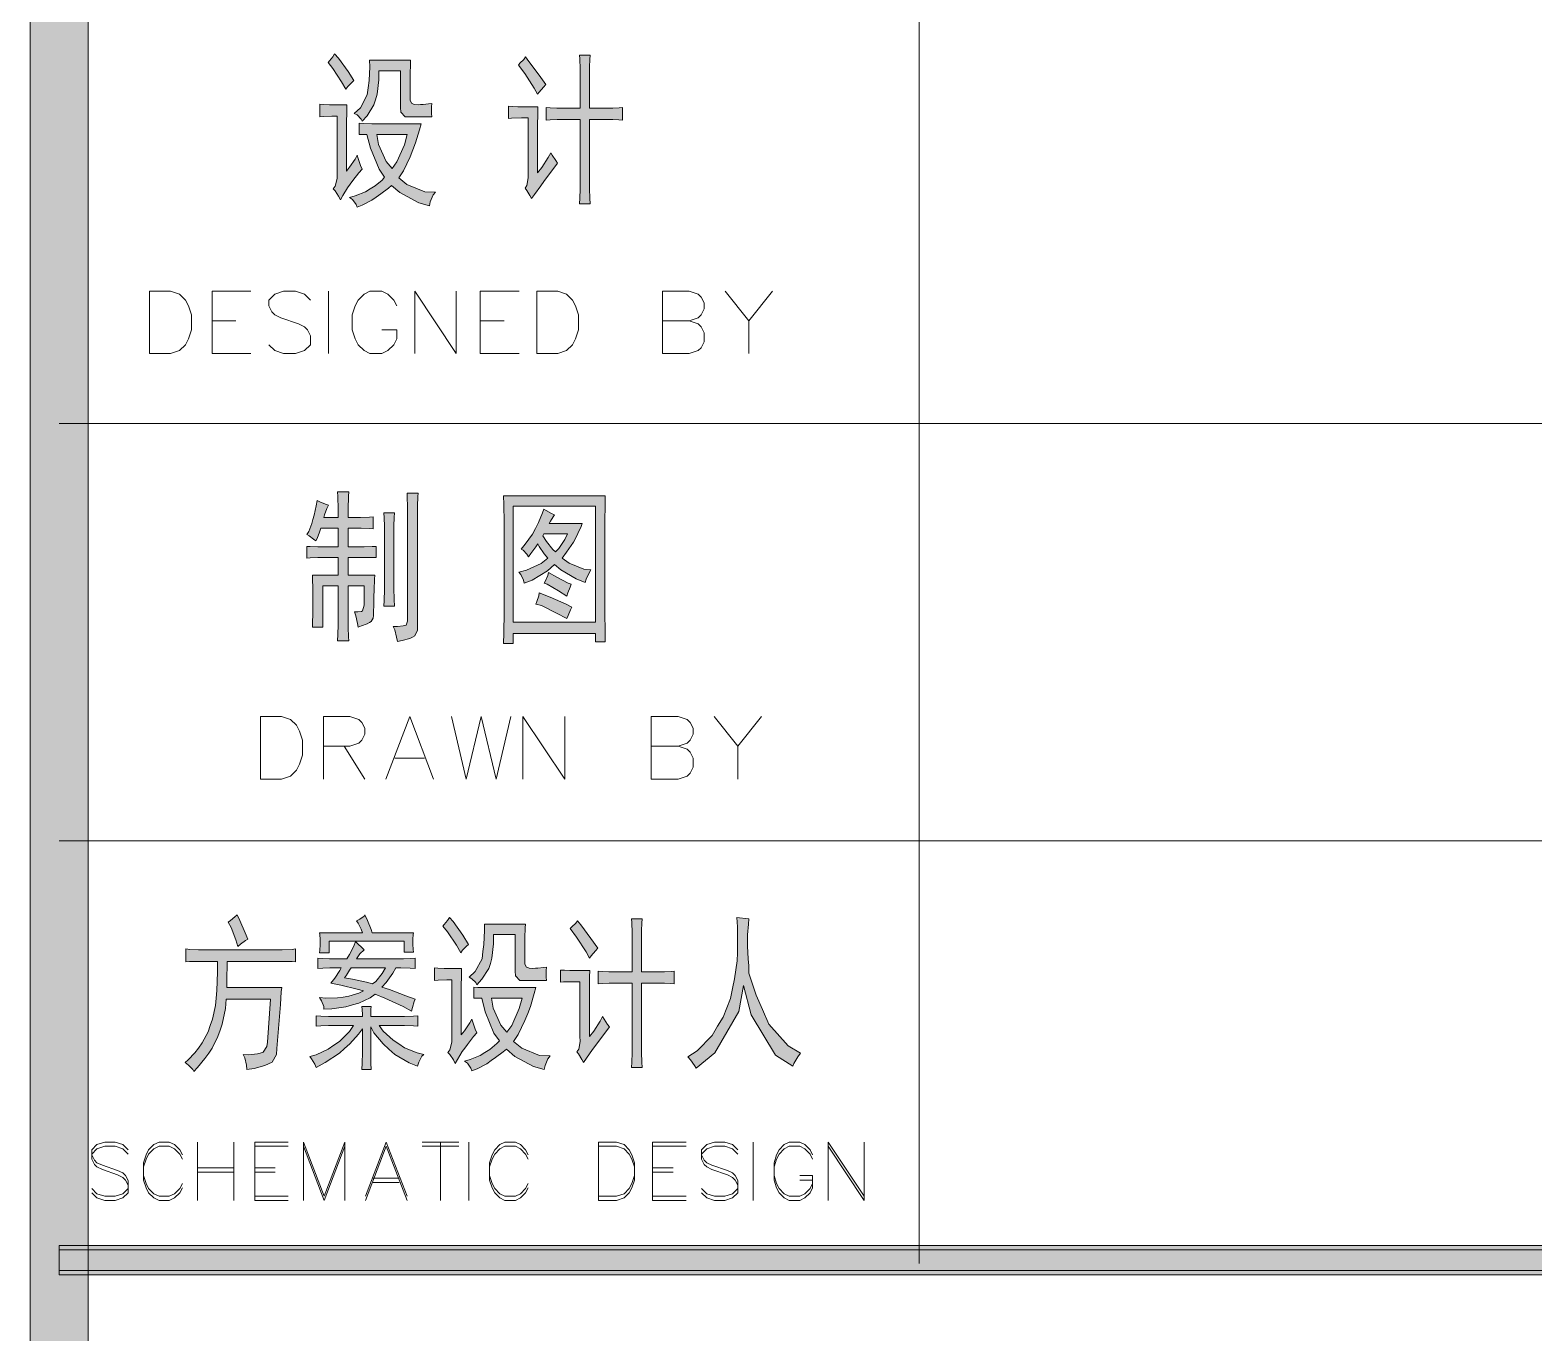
# Model space of a CAD drawing. Header units: millimetres. Extents: x -4415 to 173792, y -78716 to 47289.
# Drawn here: x 160225 to 165630, y -54959 to -50278 of the extents above; entities that cross this region are included whole.
import ezdxf

# ---------------------------------------------------------------- set-up
doc = ezdxf.new("R2010")
doc.units = ezdxf.units.MM

msp = doc.modelspace()

# ---------------------------------------------------------------- hatches: boundary and pattern name
h = msp.add_hatch(color=0)
h.dxf.hatch_style = 2
h.paths.add_polyline_path([(160434.1, -75715.9), (160224.8, -75715.9), (160224.8, 44288.1), (160434.1, 44288.1)])
h = msp.add_hatch(color=0)
h.dxf.hatch_style = 2
h.paths.add_polyline_path([(161318.7, -50363.2), (161333.7, -50379.3), (161368.1, -50427.6), (161388.5, -50459.8), (161381, -50466.2), (161367, -50481.3), (161359.5, -50490.9), (161344.5, -50464.1), (161313.3, -50415.8), (161296.2, -50394.3), (161301.5, -50388.9), (161313.3, -50373.9)])
h = msp.add_hatch(color=0)
h.dxf.hatch_style = 2
h.paths.add_polyline_path([(162005.7, -50375), (162017.5, -50391.1), (162054, -50440.5), (162078.7, -50473.7), (162070.1, -50483.4), (162055.1, -50501.7), (162048.7, -50509.2), (162036.9, -50486.6), (162002.5, -50434), (161980, -50404), (161985.3, -50397.5), (161999.3, -50383.6)])
h = msp.add_hatch(color=0)
h.dxf.hatch_style = 2
h.paths.add_polyline_path([(162202.2, -50558.5), (162202.2, -50441.5), (162202.2, -50417.9), (162201.1, -50381.4), (162200, -50368.5), (162237.6, -50368.5), (162236.5, -50383.6), (162235.5, -50410.4), (162235.5, -50422.2), (162235.5, -50558.5), (162308.5, -50558.5), (162319.2, -50558.5), (162341.7, -50557.5), (162353.6, -50556.4), (162353.6, -50601.5), (162340.7, -50600.4), (162319.2, -50599.3), (162309.5, -50599.3), (162235.5, -50599.3), (162235.5, -50834.4), (162235.5, -50848.4), (162236.5, -50882.7), (162237.6, -50903.1), (162200, -50903.1), (162201.1, -50882.7), (162202.2, -50849.5), (162202.2, -50836.6), (162202.2, -50599.3), (162133.5, -50599.3), (162119.5, -50599.3), (162093.8, -50600.4), (162079.8, -50601.5), (162079.8, -50556.4), (162093.8, -50557.5), (162118.5, -50558.5), (162130.3, -50558.5)])
h = msp.add_hatch(color=0)
h.dxf.hatch_style = 2
h.paths.add_polyline_path([(161587.1, -50589.7), (161573.1, -50589.7), (161557, -50573.6), (161555.9, -50556.4), (161555.9, -50424.4), (161478.7, -50424.4), (161478.7, -50457.6), (161472.2, -50509.2), (161466.8, -50528.5), (161460.4, -50546.7), (161436.8, -50586.5), (161418.5, -50605.8), (161414.2, -50598.3), (161400.3, -50583.2), (161389.6, -50577.9), (161412.1, -50557.5), (161436.8, -50511.3), (161440, -50485.5), (161443.2, -50459.8), (161445.4, -50410.4), (161444.3, -50386.8), (161592.4, -50386.8), (161592.4, -50400.7), (161591.4, -50436.2), (161591.4, -50457.6), (161591.4, -50521), (161591.4, -50530.6), (161595.7, -50541.4), (161601, -50543.5), (161605.3, -50545.7), (161619.3, -50546.7), (161627.9, -50545.7), (161637.5, -50545.7), (161656.9, -50543.5), (161668.7, -50542.4), (161667.6, -50554.3), (161667.6, -50577.9), (161668.7, -50589.7)])
h = msp.add_hatch(color=0)
h.dxf.hatch_style = 2
h.paths.add_polyline_path([(161363.8, -50546.7), (161362.7, -50568.2), (161361.6, -50615.4), (161361.6, -50641.2), (161361.6, -50785.1), (161373.4, -50771.1), (161392.8, -50742.1), (161400.3, -50728.2), (161403.5, -50740), (161412.1, -50764.7), (161418.5, -50777.5), (161406.7, -50791.5), (161385.3, -50819.4), (161375.6, -50832.3), (161365.9, -50845.2), (161348.8, -50873.1), (161340.2, -50888.1), (161333.7, -50875.2), (161320.8, -50855.9), (161314.4, -50848.4), (161320.8, -50838.7), (161328.4, -50811.9), (161328.4, -50794.7), (161328.4, -50587.5), (161309, -50587.5), (161279, -50588.6), (161266.1, -50589.7), (161266.1, -50544.6), (161277.9, -50545.7), (161301.5, -50546.7), (161314.4, -50546.7)])
h = msp.add_hatch(color=0)
h.dxf.hatch_style = 2
h.paths.add_polyline_path([(162049.8, -50554.3), (162049.8, -50576.8), (162048.7, -50624), (162048.7, -50648.7), (162048.7, -50791.5), (162063.7, -50772.2), (162087.3, -50735.7), (162095.9, -50719.6), (162101.3, -50728.2), (162114.2, -50747.5), (162120.6, -50757.1), (162071.2, -50822.6), (162060.5, -50837.7), (162037.9, -50868.8), (162027.2, -50883.8), (162020.8, -50873.1), (162010, -50854.8), (162004.7, -50846.2), (162010, -50836.6), (162015.4, -50808.7), (162015.4, -50789.3), (162015.4, -50594), (161990.7, -50594), (161955.3, -50595), (161944.6, -50596.1), (161944.6, -50552.1), (161958.5, -50553.2), (161977.8, -50554.3), (161983.2, -50554.3)])
h = msp.add_hatch(color=0)
h.paths.add_polyline_path([(161407.8, -50613.3), (161421.8, -50614.4), (161452.9, -50615.4), (161471.1, -50615.4), (161630, -50615.4), (161624.6, -50636.9), (161609.6, -50683.1), (161601, -50708.8), (161591.4, -50733.5), (161566.7, -50784), (161550.6, -50808.7), (161578.5, -50833.4), (161644, -50859.1), (161681.5, -50860.2), (161674, -50870.9), (161663.3, -50895.6), (161660.1, -50909.6), (161622.5, -50898.8), (161553.8, -50862.3), (161523.7, -50836.6), (161513, -50846.2), (161485.1, -50866.6), (161469, -50878.4), (161452.9, -50889.2), (161418.5, -50907.4), (161400.3, -50914.9), (161397.1, -50905.3), (161383.1, -50887), (161373.4, -50879.5), (161393.8, -50874.2), (161430.3, -50859.1), (161447.5, -50848.4), (161464.7, -50837.7), (161490.5, -50817.3), (161499, -50806.5), (161479.7, -50778.6), (161448.6, -50702.4), (161435.7, -50653), (161407.8, -50653)])
h.paths.add_polyline_path([(161525.9, -50775.4), (161543.1, -50751.8), (161571, -50690.6), (161580.6, -50653), (161471.1, -50653), (161477.6, -50689.5), (161504.4, -50750.7)])
h = msp.add_hatch(color=0)
h.dxf.hatch_style = 2
h.paths.add_polyline_path([(161297.2, -51985.2), (161291.9, -51997), (161283.3, -52019.6), (161280.1, -52029.2), (161331.6, -52029.2), (161331.6, -52000.3), (161330.5, -51954.1), (161329.4, -51938), (161370.2, -51938), (161369.2, -51953), (161368.1, -51999.2), (161368.1, -52029.2), (161394.9, -52029.2), (161412.1, -52029.2), (161444.3, -52028.2), (161458.3, -52027.1), (161458.3, -52070), (161445.4, -52069), (161415.3, -52067.9), (161396, -52067.9), (161368.1, -52067.9), (161368.1, -52135.5), (161412.1, -52135.5), (161426.1, -52135.5), (161454, -52134.4), (161469, -52133.4), (161469, -52173.1), (161368.1, -52173.1), (161368.1, -52236.4), (161463.6, -52236.4), (161462.6, -52251.5), (161461.5, -52290.1), (161460.4, -52314.8), (161460.4, -52339.5), (161459.3, -52372.8), (161459.3, -52381.3), (161458.3, -52391), (161450.7, -52403.9), (161444.3, -52407.1), (161436.8, -52411.4), (161416.4, -52418.9), (161403.5, -52423.2), (161401.4, -52410.3), (161396, -52382.4), (161390.6, -52368.5), (161402.4, -52368.5), (161416.4, -52367.4), (161419.6, -52365.2), (161425, -52344.8), (161425, -52328.7), (161425, -52275.1), (161368.1, -52275.1), (161368.1, -52403.9), (161368.1, -52424.3), (161369.2, -52458.6), (161370.2, -52472.6), (161329.4, -52472.6), (161330.5, -52450), (161331.6, -52415.7), (161331.6, -52403.9), (161331.6, -52275.1), (161276.8, -52275.1), (161276.8, -52423.2), (161239.3, -52423.2), (161240.3, -52408.2), (161241.4, -52376), (161241.4, -52359.9), (161241.4, -52307.3), (161241.4, -52284.7), (161240.3, -52250.4), (161239.3, -52236.4), (161331.6, -52236.4), (161331.6, -52173.1), (161274.7, -52173.1), (161258.6, -52173.1), (161231.7, -52174.2), (161219.9, -52175.2), (161219.9, -52133.4), (161231.7, -52134.4), (161258.6, -52135.5), (161274.7, -52135.5), (161331.6, -52135.5), (161331.6, -52067.9), (161269.3, -52067.9), (161265, -52081.8), (161256.4, -52105.5), (161252.1, -52114), (161243.6, -52107.6), (161227.5, -52095.8), (161219.9, -52090.4), (161226.4, -52079.7), (161237.1, -52051.8), (161241.4, -52036.8), (161245.7, -52021.7), (161253.2, -51987.4), (161256.4, -51968), (161266.1, -51973.4), (161286.5, -51982)])
h = msp.add_hatch(color=0)
h.dxf.hatch_style = 2
h.paths.add_polyline_path([(161619.3, -51942.3), (161618.2, -51954.1), (161617.1, -51988.4), (161617.1, -52011), (161617.1, -52417.8), (161617.1, -52435), (161607.5, -52455.4), (161598.9, -52459.7), (161589.2, -52464), (161562.4, -52471.5), (161545.2, -52474.7), (161542, -52459.7), (161535.5, -52432.9), (161530.2, -52421.1), (161545.2, -52421.1), (161565.6, -52418.9), (161571, -52417.8), (161576.3, -52416.8), (161581.7, -52401.7), (161581.7, -52387.8), (161581.7, -52011), (161581.7, -51990.6), (161580.6, -51956.2), (161580.6, -51942.3)])
h = msp.add_hatch(color=0)
h.paths.add_polyline_path([(162291.3, -51951.9), (162291.3, -51982), (162290.2, -52046.4), (162290.2, -52081.8), (162290.2, -52333), (162290.2, -52369.5), (162291.3, -52441.5), (162291.3, -52476.9), (162256.9, -52476.9), (162256.9, -52446.8), (161961.7, -52446.8), (161961.7, -52482.3), (161926.3, -52482.3), (161927.4, -52445.8), (161928.4, -52369.5), (161928.4, -52330.9), (161928.4, -52081.8), (161928.4, -52047.5), (161927.4, -51983.1), (161926.3, -51951.9)])
h.paths.add_polyline_path([(162256.9, -52406), (162256.9, -51989.5), (161961.7, -51989.5), (161961.7, -52406)])
h = msp.add_hatch(color=0)
h.dxf.hatch_style = 2
h.paths.add_polyline_path([(161534.5, -52013.1), (161533.4, -52029.2), (161532.3, -52059.3), (161532.3, -52072.2), (161532.3, -52267.6), (161532.3, -52283.7), (161533.4, -52324.4), (161534.5, -52348.1), (161495.8, -52348.1), (161496.9, -52327.7), (161499, -52287.9), (161499, -52267.6), (161499, -52072.2), (161499, -52060.4), (161496.9, -52031.4), (161495.8, -52013.1)])
h = msp.add_hatch(color=0)
h.paths.add_polyline_path([(162109.9, -52020.6), (162104.5, -52027.1), (162094.8, -52043.2), (162090.5, -52050.7), (162208.6, -52050.7), (162205.4, -52061.4), (162193.6, -52087.2), (162186.1, -52102.2), (162177.5, -52118.3), (162152.8, -52154.8), (162136.7, -52175.2), (162162.5, -52193.5), (162215.1, -52215), (162240.8, -52218.2), (162234.4, -52228.9), (162223.7, -52251.5), (162219.4, -52263.3), (162187.2, -52250.4), (162132.4, -52218.2), (162109.9, -52198.8), (162084.1, -52221.4), (162029.4, -52254.7), (162000.4, -52265.4), (161998.2, -52254.7), (161988.6, -52234.3), (161981, -52225.7), (162009, -52219.2), (162061.6, -52194.6), (162085.2, -52175.2), (162072.3, -52160.2), (162055.1, -52134.4), (162049.8, -52123.7), (162042.2, -52135.5), (162025.1, -52159.1), (162016.5, -52170.9), (162010, -52161.3), (161997.2, -52147.3), (161989.6, -52143), (162004.7, -52125.9), (162030.4, -52089.4), (162041.2, -52069), (162051.9, -52047.5), (162066.9, -52013.1), (162071.2, -51999.2), (162079.8, -52004.5), (162099.1, -52015.3)])
h.paths.add_polyline_path([(162068, -52095.8), (162080.9, -52116.2), (162103.4, -52144.1), (162113.1, -52152.7), (162124.9, -52140.9), (162146.4, -52108.7), (162156, -52088.3), (162071.2, -52088.3)])
h = msp.add_hatch(color=0)
h.dxf.hatch_style = 2
h.paths.add_polyline_path([(162088.4, -52227.8), (162118.5, -52243.9), (162159.2, -52265.4), (162170, -52269.7), (162165.7, -52279.4), (162157.1, -52300.8), (162153.9, -52312.6), (162123.8, -52293.3), (162083, -52269.7), (162072.3, -52265.4), (162077.7, -52256.8), (162085.2, -52238.6)])
h = msp.add_hatch(color=0)
h.dxf.hatch_style = 2
h.paths.add_polyline_path([(162055.1, -52300.8), (162093.8, -52315.9), (162151.7, -52341.6), (162172.1, -52352.4), (162166.8, -52362), (162158.2, -52381.3), (162153.9, -52392.1), (162117.4, -52372.8), (162062.6, -52345.9), (162042.2, -52340.6), (162046.5, -52330.9), (162053, -52311.6)])
h = msp.add_hatch(color=0)
h.dxf.hatch_style = 2
h.paths.add_polyline_path([(160972, -53570.8), (160964.4, -53547.2), (160947.3, -53503.1), (160936.5, -53483.8), (160945.1, -53477.4), (160961.2, -53464.5), (160968.7, -53457), (160978.4, -53477.4), (160997.7, -53521.4), (161007.4, -53545), (160998.8, -53549.3), (160981.6, -53562.2)])
h = msp.add_hatch(color=0)
h.dxf.hatch_style = 2
h.paths.add_polyline_path([(161428.2, -53457), (161437.9, -53477.4), (161450.7, -53509.6), (161454, -53521.4), (161603.2, -53521.4), (161602.1, -53527.8), (161601, -53545), (161601, -53553.6), (161601, -53562.2), (161602.1, -53581.5), (161603.2, -53591.2), (161568.8, -53591.2), (161568.8, -53551.5), (161299.4, -53551.5), (161299.4, -53594.4), (161265, -53594.4), (161266.1, -53584.7), (161267.2, -53565.4), (161267.2, -53556.8), (161267.2, -53546.1), (161266.1, -53527.8), (161265, -53521.4), (161419.6, -53521.4), (161414.2, -53508.5), (161403.5, -53487), (161398.1, -53478.5), (161409.9, -53473.1), (161425, -53462.4)])
h = msp.add_hatch(color=0)
h.dxf.hatch_style = 2
h.paths.add_polyline_path([(161732, -53466.6), (161746, -53481.7), (161780.3, -53530), (161800.7, -53563.3), (161793.2, -53569.7), (161779.2, -53584.7), (161772.8, -53594.4), (161757.8, -53566.5), (161725.6, -53518.2), (161708.4, -53497.8), (161713.7, -53492.4), (161725.6, -53477.4)])
h = msp.add_hatch(color=0)
h.dxf.hatch_style = 2
h.paths.add_polyline_path([(162000.4, -53693.2), (161985.3, -53693.2), (161969.2, -53676), (161968.2, -53659.9), (161968.2, -53527.8), (161890.9, -53527.8), (161890.9, -53561.1), (161884.4, -53612.6), (161879.1, -53632), (161873.7, -53650.2), (161849, -53688.9), (161830.8, -53709.3), (161827.5, -53700.7), (161812.5, -53686.7), (161802.8, -53681.3), (161824.3, -53661), (161850.1, -53614.8), (161852.2, -53589), (161855.5, -53563.3), (161857.6, -53513.9), (161857.6, -53490.3), (162005.7, -53490.3), (162004.7, -53504.2), (162003.6, -53539.6), (162003.6, -53561.1), (162003.6, -53624.5), (162003.6, -53634.1), (162009, -53644.8), (162013.3, -53647), (162018.6, -53649.1), (162031.5, -53650.2), (162041.2, -53649.1), (162049.8, -53649.1), (162070.1, -53647), (162080.9, -53645.9), (162079.8, -53657.7), (162079.8, -53681.3), (162080.9, -53693.2)])
h = msp.add_hatch(color=0)
h.dxf.hatch_style = 2
h.paths.add_polyline_path([(162192.5, -53478.5), (162204.3, -53493.5), (162240.8, -53542.9), (162265.5, -53577.2), (162256.9, -53586.9), (162241.9, -53604.1), (162235.5, -53612.6), (162223.7, -53590.1), (162189.3, -53537.5), (162165.7, -53506.4), (162172.1, -53501), (162186.1, -53487)])
h = msp.add_hatch(color=0)
h.dxf.hatch_style = 2
h.paths.add_polyline_path([(162389, -53662), (162389, -53545), (162389, -53521.4), (162387.9, -53484.9), (162386.8, -53472), (162424.4, -53472), (162423.3, -53487), (162422.3, -53513.9), (162422.3, -53525.7), (162422.3, -53662), (162494.2, -53662), (162504.9, -53662), (162528.5, -53661), (162540.3, -53659.9), (162540.3, -53705), (162527.5, -53703.9), (162504.9, -53702.8), (162496.3, -53702.8), (162422.3, -53702.8), (162422.3, -53937.9), (162422.3, -53951.9), (162423.3, -53986.2), (162424.4, -54005.5), (162386.8, -54005.5), (162387.9, -53986.2), (162389, -53952.9), (162389, -53940.1), (162389, -53702.8), (162320.3, -53702.8), (162306.3, -53702.8), (162280.6, -53703.9), (162266.6, -53705), (162266.6, -53659.9), (162280.6, -53661), (162305.2, -53662), (162316, -53662)])
h = msp.add_hatch(color=0)
h.dxf.hatch_style = 2
h.paths.add_polyline_path([(162588.6, -53968), (162623, -53946.5), (162676.7, -53890.7), (162696, -53857.4), (162715.3, -53825.2), (162742.2, -53757.6), (162749.7, -53722.1), (162757.2, -53687.8), (162765.8, -53622.3), (162766.8, -53593.3), (162767.9, -53563.3), (162766.8, -53499.9), (162764.7, -53466.6), (162774.4, -53467.7), (162796.9, -53469.9), (162808.7, -53472), (162806.6, -53490.3), (162803.3, -53528.9), (162803.3, -53549.3), (162803.3, -53569.7), (162805.5, -53614.8), (162807.6, -53640.6), (162808.7, -53667.4), (162834.5, -53745.8), (162857, -53797.3), (162880.6, -53849.9), (162949.3, -53928.3), (162994.4, -53954), (162983.7, -53968), (162969.7, -53991.6), (162966.5, -54001.3), (162904.3, -53961.5), (162816.2, -53816.6), (162789.4, -53711.4), (162772.2, -53804.8), (162686.3, -53952.9), (162618.7, -54008.8), (162613.3, -53999.1), (162598.3, -53978.7)])
h = msp.add_hatch(color=0)
h.paths.add_polyline_path([(161425, -53582.6), (161409.9, -53597.6), (161398.1, -53614.8), (161554.9, -53614.8), (161566.7, -53614.8), (161593.5, -53613.7), (161608.5, -53612.6), (161608.5, -53650.2), (161591.4, -53649.1), (161557, -53648.1), (161538.8, -53648.1), (161529.1, -53667.4), (161504.4, -53700.7), (161489.4, -53716.8), (161516.2, -53725.4), (161575.3, -53747.9), (161608.5, -53760.8), (161605.3, -53768.3), (161598.9, -53789.8), (161595.7, -53803.7), (161565.6, -53786.6), (161500.1, -53756.5), (161464.7, -53742.5), (161447.5, -53755.4), (161406.7, -53774.7), (161383.1, -53781.2), (161359.5, -53787.6), (161309, -53795.1), (161281.1, -53796.2), (161280.1, -53786.6), (161272.5, -53766.2), (161265, -53754.3), (161287.6, -53756.5), (161329.4, -53755.4), (161349.8, -53753.3), (161370.2, -53750.1), (161406.7, -53739.3), (161422.8, -53730.7), (161400.3, -53724.3), (161342.3, -53710.3), (161305.8, -53702.8), (161319.8, -53684.6), (161338, -53657.7), (161343.4, -53648.1), (161310.1, -53648.1), (161302.6, -53648.1), (161276.8, -53649.1), (161258.6, -53650.2), (161258.6, -53612.6), (161274.7, -53613.7), (161300.5, -53614.8), (161310.1, -53614.8), (161362.7, -53614.8), (161372.4, -53599.8), (161388.5, -53569.7), (161394.9, -53553.6)])
h.paths.add_polyline_path([(161355.2, -53683.5), (161383.1, -53688.9), (161433.6, -53699.6), (161456.1, -53705), (161467.9, -53696.4), (161490.5, -53668.5), (161502.3, -53648.1), (161378.8, -53648.1), (161373.4, -53656.7), (161361.6, -53673.8)])
h = msp.add_hatch(color=0)
h.dxf.hatch_style = 2
h.paths.add_polyline_path([(160785.2, -53579.4), (160799.1, -53581.5), (160830.3, -53582.6), (160847.4, -53582.6), (161110.4, -53582.6), (161130.8, -53582.6), (161166.3, -53581.5), (161179.1, -53579.4), (161179.1, -53626.6), (161167.3, -53625.5), (161136.2, -53624.5), (161115.8, -53624.5), (160933.3, -53624.5), (160933.3, -53637.3), (160932.2, -53684.6), (160932.2, -53718.9), (161129.8, -53718.9), (161127.6, -53733.9), (161124.4, -53779), (161122.3, -53808), (161111.5, -53937.9), (161110.4, -53959.4), (161095.4, -53986.2), (161081.5, -53992.7), (161068.6, -53999.1), (161029.9, -54009.8), (161004.2, -54013.1), (161003.1, -53998), (160996.7, -53971.2), (160990.2, -53959.4), (161010.6, -53960.5), (161041.7, -53957.2), (161051.4, -53954), (161062.1, -53950.8), (161076.1, -53930.4), (161078.2, -53914.3), (161089, -53760.8), (160930.1, -53760.8), (160926.9, -53794.1), (160915.1, -53849.9), (160907.6, -53871.4), (160900, -53893.9), (160879.6, -53935.8), (160866.8, -53954), (160852.8, -53973.3), (160827, -54005.5), (160813.1, -54020.6), (160809.9, -54013.1), (160793.8, -53997), (160782, -53987.3), (160792.7, -53978.7), (160817.4, -53952.9), (160830.3, -53935.8), (160843.1, -53917.5), (160864.6, -53877.8), (160872.1, -53855.3), (160880.7, -53832.7), (160891.5, -53783.3), (160893.6, -53756.5), (160895.7, -53729.7), (160897.9, -53663.1), (160897.9, -53624.5), (160848.5, -53624.5), (160829.2, -53624.5), (160798.1, -53625.5), (160785.2, -53626.6)])
h = msp.add_hatch(color=0)
h.dxf.hatch_style = 2
h.paths.add_polyline_path([(161776, -53650.2), (161774.9, -53671.7), (161773.9, -53718.9), (161773.9, -53744.7), (161773.9, -53888.5), (161785.7, -53874.6), (161805, -53845.6), (161812.5, -53831.6), (161815.7, -53843.4), (161824.3, -53868.1), (161830.8, -53881), (161819, -53895), (161797.5, -53922.9), (161787.8, -53935.8), (161778.2, -53948.6), (161761, -53976.6), (161752.4, -53991.6), (161747, -53978.7), (161733.1, -53959.4), (161726.6, -53951.9), (161733.1, -53942.2), (161740.6, -53915.4), (161740.6, -53898.2), (161740.6, -53691), (161722.3, -53691), (161691.2, -53692.1), (161678.3, -53693.2), (161678.3, -53648.1), (161690.1, -53649.1), (161713.7, -53650.2), (161726.6, -53650.2)])
h = msp.add_hatch(color=0)
h.dxf.hatch_style = 2
h.paths.add_polyline_path([(162236.5, -53657.7), (162235.5, -53680.3), (162235.5, -53727.5), (162235.5, -53752.2), (162235.5, -53895), (162250.5, -53875.7), (162274.1, -53839.2), (162282.7, -53822), (162288.1, -53831.6), (162299.9, -53851), (162307.4, -53859.5), (162258, -53926.1), (162246.2, -53941.1), (162224.7, -53972.3), (162214, -53987.3), (162207.6, -53976.6), (162195.7, -53957.2), (162190.4, -53949.7), (162196.8, -53940.1), (162202.2, -53912.2), (162201.1, -53892.8), (162201.1, -53697.5), (162177.5, -53697.5), (162142.1, -53698.5), (162131.3, -53699.6), (162131.3, -53655.6), (162145.3, -53656.7), (162164.6, -53657.7), (162170, -53657.7)])
h = msp.add_hatch(color=0)
h.paths.add_polyline_path([(161820, -53716.8), (161834, -53717.8), (161866.2, -53718.9), (161883.4, -53718.9), (162042.2, -53718.9), (162036.9, -53740.4), (162022.9, -53786.6), (162013.3, -53812.3), (162003.6, -53837), (161978.9, -53887.5), (161962.8, -53912.2), (161991.8, -53936.8), (162056.2, -53962.6), (162093.8, -53963.7), (162086.3, -53974.4), (162076.6, -53999.1), (162072.3, -54013.1), (162034.7, -54002.3), (161967.1, -53965.8), (161937, -53940.1), (161925.2, -53949.7), (161897.3, -53970.1), (161882.3, -53980.9), (161866.2, -53992.7), (161831.8, -54010.9), (161812.5, -54017.4), (161809.3, -54008.8), (161796.4, -53990.5), (161786.7, -53983), (161806.1, -53977.6), (161842.6, -53962.6), (161859.7, -53951.9), (161876.9, -53941.1), (161902.7, -53919.7), (161912.3, -53910), (161891.9, -53882.1), (161860.8, -53805.9), (161847.9, -53756.5), (161820, -53756.5)])
h.paths.add_polyline_path([(161938.1, -53878.9), (161956.4, -53855.3), (161983.2, -53794.1), (161992.9, -53756.5), (161883.4, -53756.5), (161889.8, -53793), (161916.6, -53854.2)])
h = msp.add_hatch(color=0)
h.dxf.hatch_style = 2
h.paths.add_polyline_path([(161419.6, -53822), (161419.6, -53815.5), (161418.5, -53797.3), (161417.5, -53786.6), (161450.7, -53786.6), (161449.7, -53796.2), (161449.7, -53814.5), (161449.7, -53822), (161554.9, -53822), (161571, -53822), (161603.2, -53820.9), (161618.2, -53819.8), (161618.2, -53857.4), (161603.2, -53856.3), (161571, -53855.3), (161554.9, -53855.3), (161479.7, -53855.3), (161493.7, -53875.7), (161530.2, -53907.9), (161550.6, -53920.7), (161571, -53934.7), (161616.1, -53952.9), (161639.7, -53959.4), (161633.2, -53964.8), (161622.5, -53986.2), (161617.1, -54001.3), (161587.1, -53989.4), (161535.5, -53959.4), (161514.1, -53940.1), (161493.7, -53920.7), (161460.4, -53881), (161449.7, -53859.5), (161449.7, -53940.1), (161449.7, -53954), (161449.7, -53990.5), (161450.7, -54013.1), (161417.5, -54013.1), (161418.5, -53990.5), (161419.6, -53951.9), (161419.6, -53935.8), (161419.6, -53867.1), (161405.7, -53886.4), (161374.5, -53920.7), (161355.2, -53937.9), (161337, -53954), (161285.4, -53988.4), (161253.2, -54005.5), (161247.9, -53993.7), (161236, -53974.4), (161230.7, -53965.8), (161253.2, -53960.5), (161296.2, -53940.1), (161316.6, -53926.1), (161337, -53912.2), (161372.4, -53876.7), (161387.4, -53855.3), (161308, -53855.3), (161297.2, -53855.3), (161270.4, -53856.3), (161253.2, -53857.4), (161253.2, -53819.8), (161270.4, -53820.9), (161297.2, -53822), (161308, -53822)])
h = msp.add_hatch(color=0)
h.dxf.hatch_style = 2
h.paths.add_polyline_path([(160328.9, -54735.5), (160328.9, -54645.3), (170791.2, -54645.3), (170791.2, -54735.5)])
h = msp.add_hatch(color=0)
h.dxf.hatch_style = 2
h.paths.add_polyline_path([(160328.9, -54750.6), (160328.9, -54661.5), (170791.2, -54661.5), (170791.2, -54750.6)])

# ---------------------------------------------------------------- linework, layer by layer
at = {"color": 0, "lineweight": 0}
for points in [[(160434.1, -75715.9), (160224.8, -75715.9), (160224.8, 44288.1), (160434.1, 44288.1)], [(161318.7, -50363.2), (161333.7, -50379.3), (161368.1, -50427.6), (161388.5, -50459.8), (161381, -50466.2), (161367, -50481.3), (161359.5, -50490.9), (161344.5, -50464.1), (161313.3, -50415.8), (161296.2, -50394.3), (161301.5, -50388.9), (161313.3, -50373.9)], [(162005.7, -50375), (162017.5, -50391.1), (162054, -50440.5), (162078.7, -50473.7), (162070.1, -50483.4), (162055.1, -50501.7), (162048.7, -50509.2), (162036.9, -50486.6), (162002.5, -50434), (161980, -50404), (161985.3, -50397.5), (161999.3, -50383.6)], [(162202.2, -50558.5), (162202.2, -50441.5), (162202.2, -50417.9), (162201.1, -50381.4), (162200, -50368.5), (162237.6, -50368.5), (162236.5, -50383.6), (162235.5, -50410.4), (162235.5, -50422.2), (162235.5, -50558.5), (162308.5, -50558.5), (162319.2, -50558.5), (162341.7, -50557.5), (162353.6, -50556.4), (162353.6, -50601.5), (162340.7, -50600.4), (162319.2, -50599.3), (162309.5, -50599.3), (162235.5, -50599.3), (162235.5, -50834.4), (162235.5, -50848.4), (162236.5, -50882.7), (162237.6, -50903.1), (162200, -50903.1), (162201.1, -50882.7), (162202.2, -50849.5), (162202.2, -50836.6), (162202.2, -50599.3), (162133.5, -50599.3), (162119.5, -50599.3), (162093.8, -50600.4), (162079.8, -50601.5), (162079.8, -50556.4), (162093.8, -50557.5), (162118.5, -50558.5), (162130.3, -50558.5)], [(161587.1, -50589.7), (161573.1, -50589.7), (161557, -50573.6), (161555.9, -50556.4), (161555.9, -50424.4), (161478.7, -50424.4), (161478.7, -50457.6), (161472.2, -50509.2), (161466.8, -50528.5), (161460.4, -50546.7), (161436.8, -50586.5), (161418.5, -50605.8), (161414.2, -50598.3), (161400.3, -50583.2), (161389.6, -50577.9), (161412.1, -50557.5), (161436.8, -50511.3), (161440, -50485.5), (161443.2, -50459.8), (161445.4, -50410.4), (161444.3, -50386.8), (161592.4, -50386.8), (161592.4, -50400.7), (161591.4, -50436.2), (161591.4, -50457.6), (161591.4, -50521), (161591.4, -50530.6), (161595.7, -50541.4), (161601, -50543.5), (161605.3, -50545.7), (161619.3, -50546.7), (161627.9, -50545.7), (161637.5, -50545.7), (161656.9, -50543.5), (161668.7, -50542.4), (161667.6, -50554.3), (161667.6, -50577.9), (161668.7, -50589.7)], [(161363.8, -50546.7), (161362.7, -50568.2), (161361.6, -50615.4), (161361.6, -50641.2), (161361.6, -50785.1), (161373.4, -50771.1), (161392.8, -50742.1), (161400.3, -50728.2), (161403.5, -50740), (161412.1, -50764.7), (161418.5, -50777.5), (161406.7, -50791.5), (161385.3, -50819.4), (161375.6, -50832.3), (161365.9, -50845.2), (161348.8, -50873.1), (161340.2, -50888.1), (161333.7, -50875.2), (161320.8, -50855.9), (161314.4, -50848.4), (161320.8, -50838.7), (161328.4, -50811.9), (161328.4, -50794.7), (161328.4, -50587.5), (161309, -50587.5), (161279, -50588.6), (161266.1, -50589.7), (161266.1, -50544.6), (161277.9, -50545.7), (161301.5, -50546.7), (161314.4, -50546.7)], [(162049.8, -50554.3), (162049.8, -50576.8), (162048.7, -50624), (162048.7, -50648.7), (162048.7, -50791.5), (162063.7, -50772.2), (162087.3, -50735.7), (162095.9, -50719.6), (162101.3, -50728.2), (162114.2, -50747.5), (162120.6, -50757.1), (162071.2, -50822.6), (162060.5, -50837.7), (162037.9, -50868.8), (162027.2, -50883.8), (162020.8, -50873.1), (162010, -50854.8), (162004.7, -50846.2), (162010, -50836.6), (162015.4, -50808.7), (162015.4, -50789.3), (162015.4, -50594), (161990.7, -50594), (161955.3, -50595), (161944.6, -50596.1), (161944.6, -50552.1), (161958.5, -50553.2), (161977.8, -50554.3), (161983.2, -50554.3)], [(161407.8, -50613.3), (161421.8, -50614.4), (161452.9, -50615.4), (161471.1, -50615.4), (161630, -50615.4), (161624.6, -50636.9), (161609.6, -50683.1), (161601, -50708.8), (161591.4, -50733.5), (161566.7, -50784), (161550.6, -50808.7), (161578.5, -50833.4), (161644, -50859.1), (161681.5, -50860.2), (161674, -50870.9), (161663.3, -50895.6), (161660.1, -50909.6), (161622.5, -50898.8), (161553.8, -50862.3), (161523.7, -50836.6), (161513, -50846.2), (161485.1, -50866.6), (161469, -50878.4), (161452.9, -50889.2), (161418.5, -50907.4), (161400.3, -50914.9), (161397.1, -50905.3), (161383.1, -50887), (161373.4, -50879.5), (161393.8, -50874.2), (161430.3, -50859.1), (161447.5, -50848.4), (161464.7, -50837.7), (161490.5, -50817.3), (161499, -50806.5), (161479.7, -50778.6), (161448.6, -50702.4), (161435.7, -50653), (161407.8, -50653)], [(161525.9, -50775.4), (161543.1, -50751.8), (161571, -50690.6), (161580.6, -50653), (161471.1, -50653), (161477.6, -50689.5), (161504.4, -50750.7)], [(160654.2, -51441), (160654.2, -51216.6), (160729.4, -51216.6), (160761.6, -51227.3), (160783, -51248.8), (160793.8, -51269.2), (160804.5, -51301.4), (160804.5, -51355.1), (160793.8, -51387.3), (160783, -51408.8), (160761.6, -51430.2), (160729.4, -51441)], [(162046.5, -51441), (162046.5, -51216.6), (162121.7, -51216.6), (162152.8, -51227.3), (162174.3, -51248.8), (162185, -51269.2), (162195.7, -51301.4), (162195.7, -51355.1), (162185, -51387.3), (162174.3, -51408.8), (162152.8, -51430.2), (162121.7, -51441)], [(161297.2, -51985.2), (161291.9, -51997), (161283.3, -52019.6), (161280.1, -52029.2), (161331.6, -52029.2), (161331.6, -52000.3), (161330.5, -51954.1), (161329.4, -51938), (161370.2, -51938), (161369.2, -51953), (161368.1, -51999.2), (161368.1, -52029.2), (161394.9, -52029.2), (161412.1, -52029.2), (161444.3, -52028.2), (161458.3, -52027.1), (161458.3, -52070), (161445.4, -52069), (161415.3, -52067.9), (161396, -52067.9), (161368.1, -52067.9), (161368.1, -52135.5), (161412.1, -52135.5), (161426.1, -52135.5), (161454, -52134.4), (161469, -52133.4), (161469, -52173.1), (161368.1, -52173.1), (161368.1, -52236.4), (161463.6, -52236.4), (161462.6, -52251.5), (161461.5, -52290.1), (161460.4, -52314.8), (161460.4, -52339.5), (161459.3, -52372.8), (161459.3, -52381.3), (161458.3, -52391), (161450.7, -52403.9), (161444.3, -52407.1), (161436.8, -52411.4), (161416.4, -52418.9), (161403.5, -52423.2), (161401.4, -52410.3), (161396, -52382.4), (161390.6, -52368.5), (161402.4, -52368.5), (161416.4, -52367.4), (161419.6, -52365.2), (161425, -52344.8), (161425, -52328.7), (161425, -52275.1), (161368.1, -52275.1), (161368.1, -52403.9), (161368.1, -52424.3), (161369.2, -52458.6), (161370.2, -52472.6), (161329.4, -52472.6), (161330.5, -52450), (161331.6, -52415.7), (161331.6, -52403.9), (161331.6, -52275.1), (161276.8, -52275.1), (161276.8, -52423.2), (161239.3, -52423.2), (161240.3, -52408.2), (161241.4, -52376), (161241.4, -52359.9), (161241.4, -52307.3), (161241.4, -52284.7), (161240.3, -52250.4), (161239.3, -52236.4), (161331.6, -52236.4), (161331.6, -52173.1), (161274.7, -52173.1), (161258.6, -52173.1), (161231.7, -52174.2), (161219.9, -52175.2), (161219.9, -52133.4), (161231.7, -52134.4), (161258.6, -52135.5), (161274.7, -52135.5), (161331.6, -52135.5), (161331.6, -52067.9), (161269.3, -52067.9), (161265, -52081.8), (161256.4, -52105.5), (161252.1, -52114), (161243.6, -52107.6), (161227.5, -52095.8), (161219.9, -52090.4), (161226.4, -52079.7), (161237.1, -52051.8), (161241.4, -52036.8), (161245.7, -52021.7), (161253.2, -51987.4), (161256.4, -51968), (161266.1, -51973.4), (161286.5, -51982)], [(161619.3, -51942.3), (161618.2, -51954.1), (161617.1, -51988.4), (161617.1, -52011), (161617.1, -52417.8), (161617.1, -52435), (161607.5, -52455.4), (161598.9, -52459.7), (161589.2, -52464), (161562.4, -52471.5), (161545.2, -52474.7), (161542, -52459.7), (161535.5, -52432.9), (161530.2, -52421.1), (161545.2, -52421.1), (161565.6, -52418.9), (161571, -52417.8), (161576.3, -52416.8), (161581.7, -52401.7), (161581.7, -52387.8), (161581.7, -52011), (161581.7, -51990.6), (161580.6, -51956.2), (161580.6, -51942.3)], [(162291.3, -51951.9), (162291.3, -51982), (162290.2, -52046.4), (162290.2, -52081.8), (162290.2, -52333), (162290.2, -52369.5), (162291.3, -52441.5), (162291.3, -52476.9), (162256.9, -52476.9), (162256.9, -52446.8), (161961.7, -52446.8), (161961.7, -52482.3), (161926.3, -52482.3), (161927.4, -52445.8), (161928.4, -52369.5), (161928.4, -52330.9), (161928.4, -52081.8), (161928.4, -52047.5), (161927.4, -51983.1), (161926.3, -51951.9)], [(162256.9, -52406), (162256.9, -51989.5), (161961.7, -51989.5), (161961.7, -52406)], [(161534.5, -52013.1), (161533.4, -52029.2), (161532.3, -52059.3), (161532.3, -52072.2), (161532.3, -52267.6), (161532.3, -52283.7), (161533.4, -52324.4), (161534.5, -52348.1), (161495.8, -52348.1), (161496.9, -52327.7), (161499, -52287.9), (161499, -52267.6), (161499, -52072.2), (161499, -52060.4), (161496.9, -52031.4), (161495.8, -52013.1)], [(162109.9, -52020.6), (162104.5, -52027.1), (162094.8, -52043.2), (162090.5, -52050.7), (162208.6, -52050.7), (162205.4, -52061.4), (162193.6, -52087.2), (162186.1, -52102.2), (162177.5, -52118.3), (162152.8, -52154.8), (162136.7, -52175.2), (162162.5, -52193.5), (162215.1, -52215), (162240.8, -52218.2), (162234.4, -52228.9), (162223.7, -52251.5), (162219.4, -52263.3), (162187.2, -52250.4), (162132.4, -52218.2), (162109.9, -52198.8), (162084.1, -52221.4), (162029.4, -52254.7), (162000.4, -52265.4), (161998.2, -52254.7), (161988.6, -52234.3), (161981, -52225.7), (162009, -52219.2), (162061.6, -52194.6), (162085.2, -52175.2), (162072.3, -52160.2), (162055.1, -52134.4), (162049.8, -52123.7), (162042.2, -52135.5), (162025.1, -52159.1), (162016.5, -52170.9), (162010, -52161.3), (161997.2, -52147.3), (161989.6, -52143), (162004.7, -52125.9), (162030.4, -52089.4), (162041.2, -52069), (162051.9, -52047.5), (162066.9, -52013.1), (162071.2, -51999.2), (162079.8, -52004.5), (162099.1, -52015.3)], [(162068, -52095.8), (162080.9, -52116.2), (162103.4, -52144.1), (162113.1, -52152.7), (162124.9, -52140.9), (162146.4, -52108.7), (162156, -52088.3), (162071.2, -52088.3)], [(162088.4, -52227.8), (162118.5, -52243.9), (162159.2, -52265.4), (162170, -52269.7), (162165.7, -52279.4), (162157.1, -52300.8), (162153.9, -52312.6), (162123.8, -52293.3), (162083, -52269.7), (162072.3, -52265.4), (162077.7, -52256.8), (162085.2, -52238.6)], [(162055.1, -52300.8), (162093.8, -52315.9), (162151.7, -52341.6), (162172.1, -52352.4), (162166.8, -52362), (162158.2, -52381.3), (162153.9, -52392.1), (162117.4, -52372.8), (162062.6, -52345.9), (162042.2, -52340.6), (162046.5, -52330.9), (162053, -52311.6)], [(161053.5, -52969.6), (161053.5, -52744.2), (161128.7, -52744.2), (161160.9, -52754.9), (161182.4, -52776.4), (161193.1, -52797.9), (161203.8, -52830.1), (161203.8, -52883.7), (161193.1, -52915.9), (161182.4, -52937.4), (161160.9, -52958.9), (161128.7, -52969.6)], [(160972, -53570.8), (160964.4, -53547.2), (160947.3, -53503.1), (160936.5, -53483.8), (160945.1, -53477.4), (160961.2, -53464.5), (160968.7, -53457), (160978.4, -53477.4), (160997.7, -53521.4), (161007.4, -53545), (160998.8, -53549.3), (160981.6, -53562.2)], [(161428.2, -53457), (161437.9, -53477.4), (161450.7, -53509.6), (161454, -53521.4), (161603.2, -53521.4), (161602.1, -53527.8), (161601, -53545), (161601, -53553.6), (161601, -53562.2), (161602.1, -53581.5), (161603.2, -53591.2), (161568.8, -53591.2), (161568.8, -53551.5), (161299.4, -53551.5), (161299.4, -53594.4), (161265, -53594.4), (161266.1, -53584.7), (161267.2, -53565.4), (161267.2, -53556.8), (161267.2, -53546.1), (161266.1, -53527.8), (161265, -53521.4), (161419.6, -53521.4), (161414.2, -53508.5), (161403.5, -53487), (161398.1, -53478.5), (161409.9, -53473.1), (161425, -53462.4)], [(161732, -53466.6), (161746, -53481.7), (161780.3, -53530), (161800.7, -53563.3), (161793.2, -53569.7), (161779.2, -53584.7), (161772.8, -53594.4), (161757.8, -53566.5), (161725.6, -53518.2), (161708.4, -53497.8), (161713.7, -53492.4), (161725.6, -53477.4)], [(162000.4, -53693.2), (161985.3, -53693.2), (161969.2, -53676), (161968.2, -53659.9), (161968.2, -53527.8), (161890.9, -53527.8), (161890.9, -53561.1), (161884.4, -53612.6), (161879.1, -53632), (161873.7, -53650.2), (161849, -53688.9), (161830.8, -53709.3), (161827.5, -53700.7), (161812.5, -53686.7), (161802.8, -53681.3), (161824.3, -53661), (161850.1, -53614.8), (161852.2, -53589), (161855.5, -53563.3), (161857.6, -53513.9), (161857.6, -53490.3), (162005.7, -53490.3), (162004.7, -53504.2), (162003.6, -53539.6), (162003.6, -53561.1), (162003.6, -53624.5), (162003.6, -53634.1), (162009, -53644.8), (162013.3, -53647), (162018.6, -53649.1), (162031.5, -53650.2), (162041.2, -53649.1), (162049.8, -53649.1), (162070.1, -53647), (162080.9, -53645.9), (162079.8, -53657.7), (162079.8, -53681.3), (162080.9, -53693.2)], [(162192.5, -53478.5), (162204.3, -53493.5), (162240.8, -53542.9), (162265.5, -53577.2), (162256.9, -53586.9), (162241.9, -53604.1), (162235.5, -53612.6), (162223.7, -53590.1), (162189.3, -53537.5), (162165.7, -53506.4), (162172.1, -53501), (162186.1, -53487)], [(162389, -53662), (162389, -53545), (162389, -53521.4), (162387.9, -53484.9), (162386.8, -53472), (162424.4, -53472), (162423.3, -53487), (162422.3, -53513.9), (162422.3, -53525.7), (162422.3, -53662), (162494.2, -53662), (162504.9, -53662), (162528.5, -53661), (162540.3, -53659.9), (162540.3, -53705), (162527.5, -53703.9), (162504.9, -53702.8), (162496.3, -53702.8), (162422.3, -53702.8), (162422.3, -53937.9), (162422.3, -53951.9), (162423.3, -53986.2), (162424.4, -54005.5), (162386.8, -54005.5), (162387.9, -53986.2), (162389, -53952.9), (162389, -53940.1), (162389, -53702.8), (162320.3, -53702.8), (162306.3, -53702.8), (162280.6, -53703.9), (162266.6, -53705), (162266.6, -53659.9), (162280.6, -53661), (162305.2, -53662), (162316, -53662)], [(162588.6, -53968), (162623, -53946.5), (162676.7, -53890.7), (162696, -53857.4), (162715.3, -53825.2), (162742.2, -53757.6), (162749.7, -53722.1), (162757.2, -53687.8), (162765.8, -53622.3), (162766.8, -53593.3), (162767.9, -53563.3), (162766.8, -53499.9), (162764.7, -53466.6), (162774.4, -53467.7), (162796.9, -53469.9), (162808.7, -53472), (162806.6, -53490.3), (162803.3, -53528.9), (162803.3, -53549.3), (162803.3, -53569.7), (162805.5, -53614.8), (162807.6, -53640.6), (162808.7, -53667.4), (162834.5, -53745.8), (162857, -53797.3), (162880.6, -53849.9), (162949.3, -53928.3), (162994.4, -53954), (162983.7, -53968), (162969.7, -53991.6), (162966.5, -54001.3), (162904.3, -53961.5), (162816.2, -53816.6), (162789.4, -53711.4), (162772.2, -53804.8), (162686.3, -53952.9), (162618.7, -54008.8), (162613.3, -53999.1), (162598.3, -53978.7)], [(161425, -53582.6), (161409.9, -53597.6), (161398.1, -53614.8), (161554.9, -53614.8), (161566.7, -53614.8), (161593.5, -53613.7), (161608.5, -53612.6), (161608.5, -53650.2), (161591.4, -53649.1), (161557, -53648.1), (161538.8, -53648.1), (161529.1, -53667.4), (161504.4, -53700.7), (161489.4, -53716.8), (161516.2, -53725.4), (161575.3, -53747.9), (161608.5, -53760.8), (161605.3, -53768.3), (161598.9, -53789.8), (161595.7, -53803.7), (161565.6, -53786.6), (161500.1, -53756.5), (161464.7, -53742.5), (161447.5, -53755.4), (161406.7, -53774.7), (161383.1, -53781.2), (161359.5, -53787.6), (161309, -53795.1), (161281.1, -53796.2), (161280.1, -53786.6), (161272.5, -53766.2), (161265, -53754.3), (161287.6, -53756.5), (161329.4, -53755.4), (161349.8, -53753.3), (161370.2, -53750.1), (161406.7, -53739.3), (161422.8, -53730.7), (161400.3, -53724.3), (161342.3, -53710.3), (161305.8, -53702.8), (161319.8, -53684.6), (161338, -53657.7), (161343.4, -53648.1), (161310.1, -53648.1), (161302.6, -53648.1), (161276.8, -53649.1), (161258.6, -53650.2), (161258.6, -53612.6), (161274.7, -53613.7), (161300.5, -53614.8), (161310.1, -53614.8), (161362.7, -53614.8), (161372.4, -53599.8), (161388.5, -53569.7), (161394.9, -53553.6)], [(160785.2, -53579.4), (160799.1, -53581.5), (160830.3, -53582.6), (160847.4, -53582.6), (161110.4, -53582.6), (161130.8, -53582.6), (161166.3, -53581.5), (161179.1, -53579.4), (161179.1, -53626.6), (161167.3, -53625.5), (161136.2, -53624.5), (161115.8, -53624.5), (160933.3, -53624.5), (160933.3, -53637.3), (160932.2, -53684.6), (160932.2, -53718.9), (161129.8, -53718.9), (161127.6, -53733.9), (161124.4, -53779), (161122.3, -53808), (161111.5, -53937.9), (161110.4, -53959.4), (161095.4, -53986.2), (161081.5, -53992.7), (161068.6, -53999.1), (161029.9, -54009.8), (161004.2, -54013.1), (161003.1, -53998), (160996.7, -53971.2), (160990.2, -53959.4), (161010.6, -53960.5), (161041.7, -53957.2), (161051.4, -53954), (161062.1, -53950.8), (161076.1, -53930.4), (161078.2, -53914.3), (161089, -53760.8), (160930.1, -53760.8), (160926.9, -53794.1), (160915.1, -53849.9), (160907.6, -53871.4), (160900, -53893.9), (160879.6, -53935.8), (160866.8, -53954), (160852.8, -53973.3), (160827, -54005.5), (160813.1, -54020.6), (160809.9, -54013.1), (160793.8, -53997), (160782, -53987.3), (160792.7, -53978.7), (160817.4, -53952.9), (160830.3, -53935.8), (160843.1, -53917.5), (160864.6, -53877.8), (160872.1, -53855.3), (160880.7, -53832.7), (160891.5, -53783.3), (160893.6, -53756.5), (160895.7, -53729.7), (160897.9, -53663.1), (160897.9, -53624.5), (160848.5, -53624.5), (160829.2, -53624.5), (160798.1, -53625.5), (160785.2, -53626.6)], [(161355.2, -53683.5), (161383.1, -53688.9), (161433.6, -53699.6), (161456.1, -53705), (161467.9, -53696.4), (161490.5, -53668.5), (161502.3, -53648.1), (161378.8, -53648.1), (161373.4, -53656.7), (161361.6, -53673.8)], [(161776, -53650.2), (161774.9, -53671.7), (161773.9, -53718.9), (161773.9, -53744.7), (161773.9, -53888.5), (161785.7, -53874.6), (161805, -53845.6), (161812.5, -53831.6), (161815.7, -53843.4), (161824.3, -53868.1), (161830.8, -53881), (161819, -53895), (161797.5, -53922.9), (161787.8, -53935.8), (161778.2, -53948.6), (161761, -53976.6), (161752.4, -53991.6), (161747, -53978.7), (161733.1, -53959.4), (161726.6, -53951.9), (161733.1, -53942.2), (161740.6, -53915.4), (161740.6, -53898.2), (161740.6, -53691), (161722.3, -53691), (161691.2, -53692.1), (161678.3, -53693.2), (161678.3, -53648.1), (161690.1, -53649.1), (161713.7, -53650.2), (161726.6, -53650.2)], [(162236.5, -53657.7), (162235.5, -53680.3), (162235.5, -53727.5), (162235.5, -53752.2), (162235.5, -53895), (162250.5, -53875.7), (162274.1, -53839.2), (162282.7, -53822), (162288.1, -53831.6), (162299.9, -53851), (162307.4, -53859.5), (162258, -53926.1), (162246.2, -53941.1), (162224.7, -53972.3), (162214, -53987.3), (162207.6, -53976.6), (162195.7, -53957.2), (162190.4, -53949.7), (162196.8, -53940.1), (162202.2, -53912.2), (162201.1, -53892.8), (162201.1, -53697.5), (162177.5, -53697.5), (162142.1, -53698.5), (162131.3, -53699.6), (162131.3, -53655.6), (162145.3, -53656.7), (162164.6, -53657.7), (162170, -53657.7)], [(161820, -53716.8), (161834, -53717.8), (161866.2, -53718.9), (161883.4, -53718.9), (162042.2, -53718.9), (162036.9, -53740.4), (162022.9, -53786.6), (162013.3, -53812.3), (162003.6, -53837), (161978.9, -53887.5), (161962.8, -53912.2), (161991.8, -53936.8), (162056.2, -53962.6), (162093.8, -53963.7), (162086.3, -53974.4), (162076.6, -53999.1), (162072.3, -54013.1), (162034.7, -54002.3), (161967.1, -53965.8), (161937, -53940.1), (161925.2, -53949.7), (161897.3, -53970.1), (161882.3, -53980.9), (161866.2, -53992.7), (161831.8, -54010.9), (161812.5, -54017.4), (161809.3, -54008.8), (161796.4, -53990.5), (161786.7, -53983), (161806.1, -53977.6), (161842.6, -53962.6), (161859.7, -53951.9), (161876.9, -53941.1), (161902.7, -53919.7), (161912.3, -53910), (161891.9, -53882.1), (161860.8, -53805.9), (161847.9, -53756.5), (161820, -53756.5)], [(161938.1, -53878.9), (161956.4, -53855.3), (161983.2, -53794.1), (161992.9, -53756.5), (161883.4, -53756.5), (161889.8, -53793), (161916.6, -53854.2)], [(161419.6, -53822), (161419.6, -53815.5), (161418.5, -53797.3), (161417.5, -53786.6), (161450.7, -53786.6), (161449.7, -53796.2), (161449.7, -53814.5), (161449.7, -53822), (161554.9, -53822), (161571, -53822), (161603.2, -53820.9), (161618.2, -53819.8), (161618.2, -53857.4), (161603.2, -53856.3), (161571, -53855.3), (161554.9, -53855.3), (161479.7, -53855.3), (161493.7, -53875.7), (161530.2, -53907.9), (161550.6, -53920.7), (161571, -53934.7), (161616.1, -53952.9), (161639.7, -53959.4), (161633.2, -53964.8), (161622.5, -53986.2), (161617.1, -54001.3), (161587.1, -53989.4), (161535.5, -53959.4), (161514.1, -53940.1), (161493.7, -53920.7), (161460.4, -53881), (161449.7, -53859.5), (161449.7, -53940.1), (161449.7, -53954), (161449.7, -53990.5), (161450.7, -54013.1), (161417.5, -54013.1), (161418.5, -53990.5), (161419.6, -53951.9), (161419.6, -53935.8), (161419.6, -53867.1), (161405.7, -53886.4), (161374.5, -53920.7), (161355.2, -53937.9), (161337, -53954), (161285.4, -53988.4), (161253.2, -54005.5), (161247.9, -53993.7), (161236, -53974.4), (161230.7, -53965.8), (161253.2, -53960.5), (161296.2, -53940.1), (161316.6, -53926.1), (161337, -53912.2), (161372.4, -53876.7), (161387.4, -53855.3), (161308, -53855.3), (161297.2, -53855.3), (161270.4, -53856.3), (161253.2, -53857.4), (161253.2, -53819.8), (161270.4, -53820.9), (161297.2, -53822), (161308, -53822)], [(162267.7, -54468.2), (162267.7, -54273.9), (162332.1, -54273.9), (162360, -54282.5), (162378.2, -54301.8), (162387.9, -54320.1), (162397.6, -54348), (162397.6, -54394.2), (162387.9, -54422.1), (162378.2, -54440.3), (162360, -54459.6), (162332.1, -54468.2)], [(162267.7, -54484.3), (162267.7, -54288.9), (162332.1, -54288.9), (162360, -54298.6), (162378.2, -54316.9), (162387.9, -54335.1), (162397.6, -54363), (162397.6, -54410.3), (162387.9, -54438.2), (162378.2, -54456.4), (162360, -54474.7), (162332.1, -54484.3)], [(160328.9, -54735.5), (160328.9, -54645.3), (170791.2, -54645.3), (170791.2, -54735.5)], [(160328.9, -54750.6), (160328.9, -54661.5), (170791.2, -54661.5), (170791.2, -54750.6)]]:
    msp.add_lwpolyline(points, close=True, dxfattribs=at)
for points in [[(163420.6, -54709.8), (163420.6, -42717.7)], [(160879.6, -51441), (160879.6, -51216.6), (161018.1, -51216.6)], [(161232.8, -51248.8), (161211.4, -51227.3), (161179.1, -51216.6), (161136.2, -51216.6), (161104, -51227.3), (161082.5, -51248.8), (161082.5, -51269.2), (161093.3, -51290.7), (161104, -51301.4), (161125.5, -51312.1), (161189.9, -51333.6), (161211.4, -51344.3), (161222.1, -51355.1), (161232.8, -51376.6), (161232.8, -51408.8), (161211.4, -51430.2), (161179.1, -51441), (161136.2, -51441), (161104, -51430.2), (161082.5, -51408.8)], [(161297.2, -51441), (161297.2, -51216.6)], [(161543.1, -51269.2), (161532.3, -51248.8), (161510.9, -51227.3), (161489.4, -51216.6), (161446.4, -51216.6), (161425, -51227.3), (161403.5, -51248.8), (161392.8, -51269.2), (161382, -51301.4), (161382, -51355.1), (161392.8, -51387.3), (161403.5, -51408.8), (161425, -51430.2), (161446.4, -51441), (161489.4, -51441), (161510.9, -51430.2), (161532.3, -51408.8), (161543.1, -51387.3), (161543.1, -51355.1), (161489.4, -51355.1)], [(161607.5, -51441), (161607.5, -51216.6), (161756.7, -51441), (161756.7, -51216.6)], [(161842.6, -51441), (161842.6, -51216.6), (161982.1, -51216.6)], [(162497.4, -51441), (162497.4, -51216.6), (162594, -51216.6), (162626.2, -51227.3), (162637, -51238.1), (162647.7, -51258.5), (162647.7, -51279.9), (162637, -51301.4), (162626.2, -51312.1), (162594, -51322.9)], [(162722.8, -51216.6), (162808.7, -51322.9), (162893.5, -51216.6)], [(160879.6, -51322.9), (160964.4, -51322.9)], [(161842.6, -51322.9), (161928.4, -51322.9)], [(162497.4, -51322.9), (162594, -51322.9), (162626.2, -51333.6), (162637, -51344.3), (162647.7, -51365.8), (162647.7, -51398), (162637, -51419.5), (162626.2, -51430.2), (162594, -51441), (162497.4, -51441)], [(162808.7, -51322.9), (162808.7, -51441)], [(160879.6, -51441), (161018.1, -51441)], [(161842.6, -51441), (161982.1, -51441)], [(160328.9, -51692.2), (163420.6, -51692.2)], [(163420.6, -51692.2), (170791.2, -51692.2)], [(161279, -52969.6), (161279, -52744.2), (161374.5, -52744.2), (161406.7, -52754.9), (161417.5, -52765.7), (161428.2, -52787.1), (161428.2, -52808.6), (161417.5, -52830.1), (161406.7, -52840.8), (161374.5, -52851.5), (161279, -52851.5)], [(161503.3, -52969.6), (161589.2, -52744.2), (161675.1, -52969.6)], [(161739.5, -52744.2), (161792.1, -52969.6), (161845.8, -52744.2), (161899.5, -52969.6), (161953.1, -52744.2)], [(161996.1, -52969.6), (161996.1, -52744.2), (162146.4, -52969.6), (162146.4, -52744.2)], [(162457.7, -52969.6), (162457.7, -52744.2), (162554.3, -52744.2), (162586.5, -52754.9), (162597.2, -52765.7), (162608, -52787.1), (162608, -52808.6), (162597.2, -52830.1), (162586.5, -52840.8), (162554.3, -52851.5)], [(162683.1, -52744.2), (162769, -52851.5), (162853.8, -52744.2)], [(161353.1, -52851.5), (161428.2, -52969.6)], [(162457.7, -52851.5), (162554.3, -52851.5), (162586.5, -52862.3), (162597.2, -52873), (162608, -52894.5), (162608, -52926.7), (162597.2, -52948.2), (162586.5, -52958.9), (162554.3, -52969.6), (162457.7, -52969.6)], [(162769, -52851.5), (162769, -52969.6)], [(161535.5, -52894.5), (161642.9, -52894.5)], [(160328.9, -53191.8), (170791.2, -53191.8)], [(160576.9, -54301.8), (160558.7, -54282.5), (160530.8, -54273.9), (160493.2, -54273.9), (160465.3, -54282.5), (160447, -54301.8), (160447, -54320.1), (160456.7, -54338.3), (160465.3, -54348), (160484.6, -54356.6), (160539.3, -54375.9), (160558.7, -54384.5), (160567.3, -54394.2), (160576.9, -54412.4), (160576.9, -54440.3), (160558.7, -54459.6), (160530.8, -54468.2), (160493.2, -54468.2), (160465.3, -54459.6), (160447, -54440.3)], [(160576.9, -54316.9), (160558.7, -54298.6), (160530.8, -54288.9), (160493.2, -54288.9), (160465.3, -54298.6), (160447, -54316.9), (160447, -54335.1), (160456.7, -54354.4), (160465.3, -54363), (160484.6, -54372.7), (160539.3, -54390.9), (160558.7, -54400.6), (160567.3, -54410.3), (160576.9, -54428.5), (160576.9, -54456.4), (160558.7, -54474.7), (160530.8, -54484.3), (160493.2, -54484.3), (160465.3, -54474.7), (160447, -54456.4)], [(160772.3, -54320.1), (160762.6, -54301.8), (160744.4, -54282.5), (160725.1, -54273.9), (160688.6, -54273.9), (160669.2, -54282.5), (160651, -54301.8), (160642.4, -54320.1), (160632.7, -54348), (160632.7, -54394.2), (160642.4, -54422.1), (160651, -54440.3), (160669.2, -54459.6), (160688.6, -54468.2), (160725.1, -54468.2), (160744.4, -54459.6), (160762.6, -54440.3), (160772.3, -54422.1)], [(160772.3, -54335.1), (160762.6, -54316.9), (160744.4, -54298.6), (160725.1, -54288.9), (160688.6, -54288.9), (160669.2, -54298.6), (160651, -54316.9), (160642.4, -54335.1), (160632.7, -54363), (160632.7, -54410.3), (160642.4, -54438.2), (160651, -54456.4), (160669.2, -54474.7), (160688.6, -54484.3), (160725.1, -54484.3), (160744.4, -54474.7), (160762.6, -54456.4), (160772.3, -54438.2)], [(160827, -54468.2), (160827, -54273.9)], [(160827, -54484.3), (160827, -54288.9)], [(160956.9, -54273.9), (160956.9, -54468.2)], [(160956.9, -54288.9), (160956.9, -54484.3)], [(161032.1, -54468.2), (161032.1, -54273.9), (161152.3, -54273.9)], [(161032.1, -54484.3), (161032.1, -54288.9), (161152.3, -54288.9)], [(161208.1, -54468.2), (161208.1, -54273.9), (161282.2, -54468.2), (161356.3, -54273.9), (161356.3, -54468.2)], [(161208.1, -54484.3), (161208.1, -54288.9), (161282.2, -54484.3), (161356.3, -54288.9), (161356.3, -54484.3)], [(161430.3, -54468.2), (161504.4, -54273.9), (161579.6, -54468.2)], [(161430.3, -54484.3), (161504.4, -54288.9), (161579.6, -54484.3)], [(161634.3, -54273.9), (161765.3, -54273.9)], [(161634.3, -54288.9), (161765.3, -54288.9)], [(161699.8, -54273.9), (161699.8, -54468.2)], [(161699.8, -54288.9), (161699.8, -54484.3)], [(161801.8, -54468.2), (161801.8, -54273.9)], [(161801.8, -54484.3), (161801.8, -54288.9)], [(162015.4, -54320.1), (162005.7, -54301.8), (161987.5, -54282.5), (161969.2, -54273.9), (161931.7, -54273.9), (161913.4, -54282.5), (161895.2, -54301.8), (161885.5, -54320.1), (161875.8, -54348), (161875.8, -54394.2), (161885.5, -54422.1), (161895.2, -54440.3), (161913.4, -54459.6), (161931.7, -54468.2), (161969.2, -54468.2), (161987.5, -54459.6), (162005.7, -54440.3), (162015.4, -54422.1)], [(162015.4, -54335.1), (162005.7, -54316.9), (161987.5, -54298.6), (161969.2, -54288.9), (161931.7, -54288.9), (161913.4, -54298.6), (161895.2, -54316.9), (161885.5, -54335.1), (161875.8, -54363), (161875.8, -54410.3), (161885.5, -54438.2), (161895.2, -54456.4), (161913.4, -54474.7), (161931.7, -54484.3), (161969.2, -54484.3), (161987.5, -54474.7), (162005.7, -54456.4), (162015.4, -54438.2)], [(162462, -54468.2), (162462, -54273.9), (162583.3, -54273.9)], [(162462, -54484.3), (162462, -54288.9), (162583.3, -54288.9)], [(162769, -54301.8), (162749.7, -54282.5), (162721.8, -54273.9), (162685.3, -54273.9), (162657.4, -54282.5), (162638, -54301.8), (162638, -54320.1), (162647.7, -54338.3), (162657.4, -54348), (162675.6, -54356.6), (162731.4, -54375.9), (162749.7, -54384.5), (162759.3, -54394.2), (162769, -54412.4), (162769, -54440.3), (162749.7, -54459.6), (162721.8, -54468.2), (162685.3, -54468.2), (162657.4, -54459.6), (162638, -54440.3)], [(162769, -54316.9), (162749.7, -54298.6), (162721.8, -54288.9), (162685.3, -54288.9), (162657.4, -54298.6), (162638, -54316.9), (162638, -54335.1), (162647.7, -54354.4), (162657.4, -54363), (162675.6, -54372.7), (162731.4, -54390.9), (162749.7, -54400.6), (162759.3, -54410.3), (162769, -54428.5), (162769, -54456.4), (162749.7, -54474.7), (162721.8, -54484.3), (162685.3, -54484.3), (162657.4, -54474.7), (162638, -54456.4)], [(162823.7, -54468.2), (162823.7, -54273.9)], [(162823.7, -54484.3), (162823.7, -54288.9)], [(163037.4, -54320.1), (163028.8, -54301.8), (163009.5, -54282.5), (162991.2, -54273.9), (162953.6, -54273.9), (162935.4, -54282.5), (162917.1, -54301.8), (162907.5, -54320.1), (162898.9, -54348), (162898.9, -54394.2), (162907.5, -54422.1), (162917.1, -54440.3), (162935.4, -54459.6), (162953.6, -54468.2), (162991.2, -54468.2), (163009.5, -54459.6), (163028.8, -54440.3), (163037.4, -54422.1), (163037.4, -54394.2), (162991.2, -54394.2)], [(163037.4, -54335.1), (163028.8, -54316.9), (163009.5, -54298.6), (162991.2, -54288.9), (162953.6, -54288.9), (162935.4, -54298.6), (162917.1, -54316.9), (162907.5, -54335.1), (162898.9, -54363), (162898.9, -54410.3), (162907.5, -54438.2), (162917.1, -54456.4), (162935.4, -54474.7), (162953.6, -54484.3), (162991.2, -54484.3), (163009.5, -54474.7), (163028.8, -54456.4), (163037.4, -54438.2), (163037.4, -54410.3), (162991.2, -54410.3)], [(163093.2, -54468.2), (163093.2, -54273.9), (163223.1, -54468.2), (163223.1, -54273.9)], [(163093.2, -54484.3), (163093.2, -54288.9), (163223.1, -54484.3), (163223.1, -54288.9)], [(160827, -54366.2), (160956.9, -54366.2)], [(161032.1, -54366.2), (161106.1, -54366.2)], [(162462, -54366.2), (162536, -54366.2)], [(160827, -54382.3), (160956.9, -54382.3)], [(161032.1, -54382.3), (161106.1, -54382.3)], [(161458.3, -54403.8), (161551.7, -54403.8)], [(161458.3, -54418.8), (161551.7, -54418.8)], [(162462, -54382.3), (162536, -54382.3)], [(161032.1, -54468.2), (161152.3, -54468.2)], [(162462, -54468.2), (162583.3, -54468.2)], [(161032.1, -54484.3), (161152.3, -54484.3)], [(162462, -54484.3), (162583.3, -54484.3)]]:
    msp.add_lwpolyline(points, dxfattribs=at)

doc.saveas('drawing.dxf')
